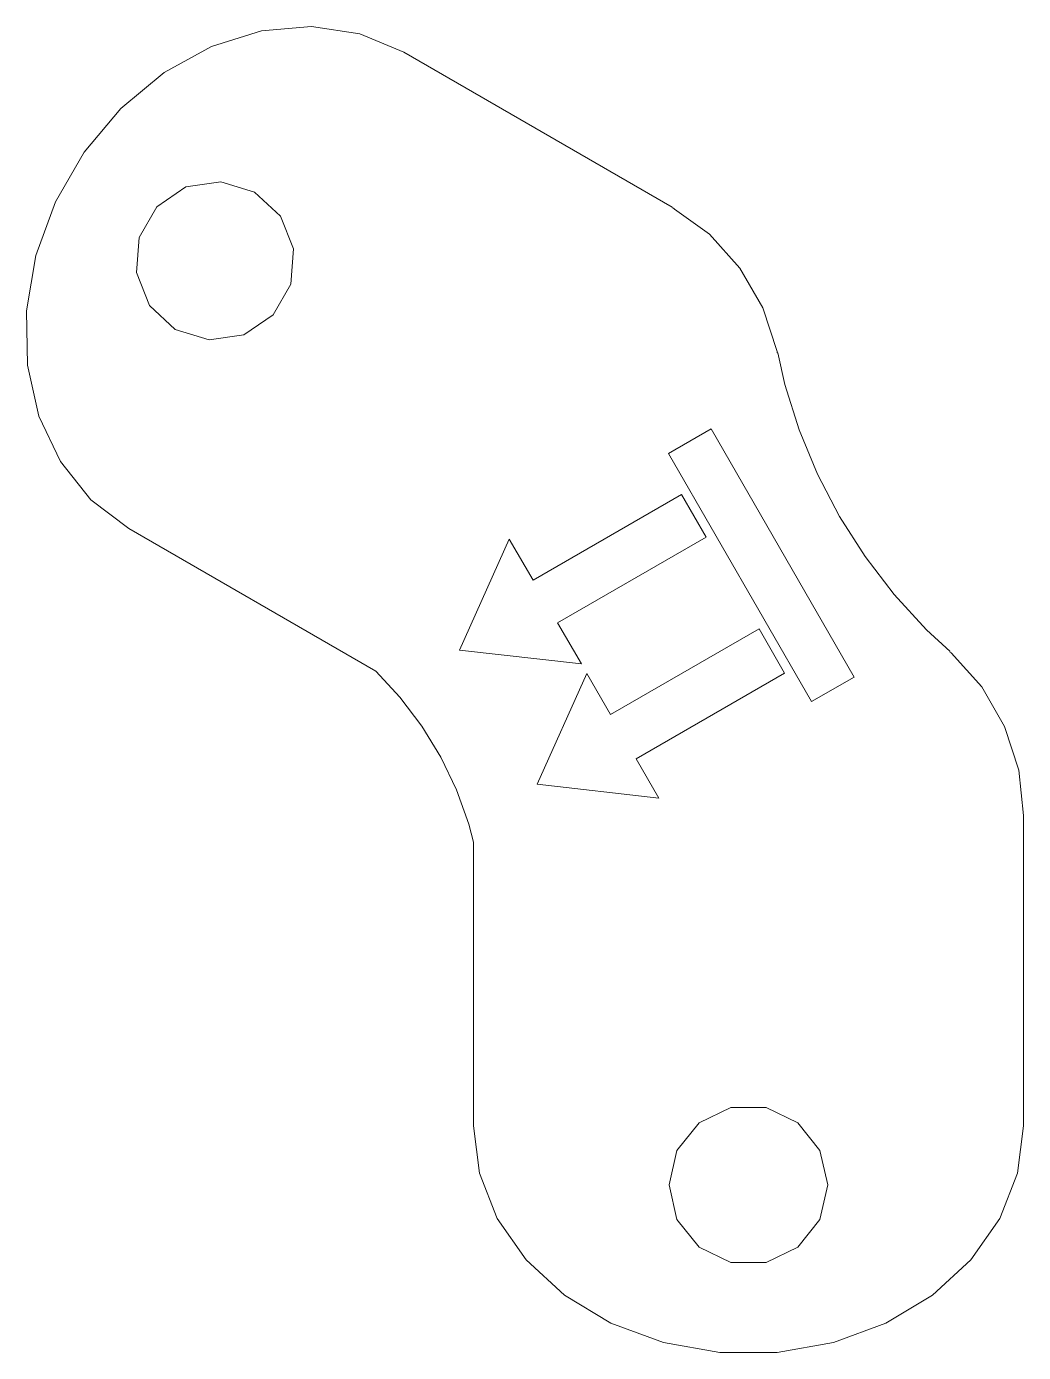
# Model space of a CAD drawing. Header units: millimetres. Extents: x -53.1 to 1.6, y 13.7 to 86.4.
import ezdxf

# ---------------------------------------------------------------- set-up
doc = ezdxf.new("R2010")
doc.units = ezdxf.units.MM

msp = doc.modelspace()

# ---------------------------------------------------------------- linework, layer by layer
at = {"color": 7, "linetype": 'Continuous', "lineweight": 15}
for p, q in [((-40.188, 86.195), (-42.924, 85.34)), ((-37.44, 86.428), (-40.188, 86.195)), ((-34.801, 86.029), (-37.44, 86.428)), ((-34.801, 86.029), (-32.385, 85.015)), ((-42.924, 85.34), (-45.529, 83.9)), ((-32.385, 85.015), (-17.666, 76.517)), ((-45.529, 83.9), (-47.889, 81.938)), ((-47.889, 81.938), (-49.901, 79.54)), ((-49.901, 79.54), (-51.477, 76.811)), ((-42.412, 77.923), (-44.327, 77.634)), ((-42.412, 77.923), (-40.562, 77.352)), ((-45.926, 76.543), (-44.327, 77.634)), ((-40.562, 77.352), (-39.143, 76.035)), ((-51.477, 76.811), (-52.547, 73.869)), ((-45.926, 76.543), (-46.894, 74.867)), ((-39.143, 76.035), (-38.436, 74.233)), ((-13.954, 73.176), (-15.632, 75.041)), ((-47.039, 72.936), (-46.894, 74.867)), ((-38.436, 74.233), (-38.581, 72.303)), ((-52.547, 73.869), (-53.067, 70.845)), ((-47.039, 72.936), (-46.332, 71.134)), ((-12.699, 71.004), (-13.954, 73.176)), ((-39.549, 70.626), (-38.581, 72.303)), ((-53.067, 70.845), (-53.011, 67.869)), ((-46.332, 71.134), (-44.912, 69.817)), ((-41.148, 69.535), (-39.549, 70.626)), ((-11.924, 68.618), (-12.699, 71.004)), ((-44.912, 69.817), (-43.062, 69.247)), ((-43.062, 69.247), (-41.148, 69.535)), ((-11.924, 68.618), (-11.915, 68.536)), ((-11.884, 68.543), (-11.915, 68.536)), ((-11.5, 66.81), (-11.884, 68.543)), ((-53.011, 67.869), (-52.384, 65.071)), ((-10.713, 64.314), (-11.5, 66.81)), ((-52.384, 65.071), (-51.212, 62.575)), ((-17.876, 63.015), (-15.537, 64.365)), ((-15.537, 64.365), (-7.687, 50.769)), ((-9.711, 61.896), (-10.713, 64.314)), ((-51.212, 62.575), (-49.546, 60.489)), ((-10.026, 49.419), (-17.876, 63.015)), ((-8.503, 59.575), (-9.711, 61.896)), ((-49.546, 60.489), (-47.46, 58.904)), ((-25.299, 56.073), (-17.159, 60.773)), ((-17.159, 60.773), (-15.809, 58.435)), ((-47.46, 58.904), (-33.914, 51.084)), ((-7.097, 57.368), (-8.503, 59.575)), ((-29.326, 52.248), (-26.599, 58.325)), ((-26.599, 58.325), (-25.299, 56.073)), ((-15.809, 58.435), (-23.949, 53.735)), ((-5.503, 55.291), (-7.097, 57.368)), ((-3.735, 53.362), (-5.503, 55.291)), ((-23.949, 53.735), (-22.649, 51.483)), ((-21.049, 48.712), (-12.909, 53.412)), ((-12.909, 53.412), (-11.509, 50.987)), ((-2.427, 52.163), (-3.735, 53.362)), ((-22.649, 51.483), (-29.326, 52.248)), ((-2.382, 52.09), (-2.449, 52.138)), ((-0.704, 50.225), (-2.382, 52.09)), ((-33.914, 51.084), (-32.603, 49.671)), ((-25.076, 44.886), (-22.349, 50.964)), ((-21.049, 48.712), (-22.349, 50.964)), ((-11.509, 50.987), (-19.649, 46.287)), ((-7.687, 50.769), (-10.026, 49.419)), ((0.551, 48.053), (-0.704, 50.225)), ((-32.603, 49.671), (-31.399, 48.081)), ((-31.399, 48.081), (-30.36, 46.38)), ((1.326, 45.667), (0.551, 48.053)), ((-30.36, 46.38), (-29.494, 44.584)), ((-19.649, 46.287), (-18.399, 44.122)), ((1.588, 43.172), (1.326, 45.667)), ((-28.813, 42.71), (-29.494, 44.584)), ((-18.399, 44.122), (-25.076, 44.886)), ((1.588, 26.172), (1.588, 43.172)), ((-28.813, 42.71), (-28.562, 41.724)), ((-28.562, 26.172), (-28.562, 41.724)), ((-16.2, 26.323), (-14.455, 27.163)), ((-14.455, 27.163), (-12.519, 27.163)), ((-10.775, 26.323), (-12.519, 27.163)), ((-28.562, 26.172), (-28.233, 23.573)), ((-17.407, 24.81), (-16.2, 26.323)), ((-10.775, 26.323), (-9.568, 24.81)), ((1.258, 23.573), (1.588, 26.172)), ((-17.837, 22.922), (-17.407, 24.81)), ((-9.568, 24.81), (-9.137, 22.922)), ((-28.233, 23.573), (-27.259, 21.088)), ((0.284, 21.088), (1.258, 23.573)), ((-17.407, 21.035), (-17.837, 22.922)), ((-9.137, 22.922), (-9.568, 21.035)), ((-27.259, 21.088), (-25.683, 18.825)), ((0.284, 21.088), (-1.291, 18.825)), ((-16.2, 19.521), (-17.407, 21.035)), ((-9.568, 21.035), (-10.775, 19.521)), ((-14.455, 18.681), (-16.2, 19.521)), ((-10.775, 19.521), (-12.519, 18.681)), ((-25.683, 18.825), (-23.575, 16.883)), ((-12.519, 18.681), (-14.455, 18.681)), ((-3.4, 16.883), (-1.291, 18.825)), ((-23.575, 16.883), (-21.025, 15.347)), ((-3.4, 16.883), (-5.95, 15.347)), ((-21.025, 15.347), (-18.146, 14.284)), ((-5.95, 15.347), (-8.829, 14.284)), ((-18.146, 14.284), (-15.063, 13.741)), ((-11.912, 13.741), (-8.829, 14.284)), ((-15.063, 13.741), (-11.912, 13.741))]:
    msp.add_line(p, q, dxfattribs=at)
msp.add_open_spline([(-15.632, 75.041), (-16.309, 75.533), (-16.986, 76.024), (-17.662, 76.515)], degree=3, dxfattribs=at)

doc.saveas('drawing.dxf')
